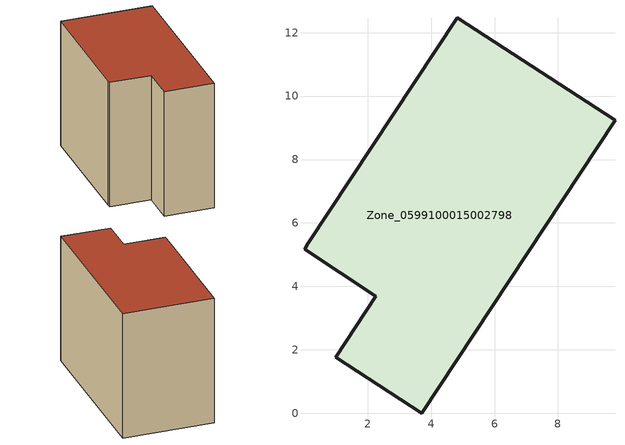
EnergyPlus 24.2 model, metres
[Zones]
Zone_0599100015002798
 floor ground (C_G): 0.99,1.77 2.25,3.69 0.01,5.17 0.11,5.34 4.83,12.47 9.8,9.23 3.71,0 z0.7
 wall outside (C_F): 2.25,3.69 0.99,1.77 3.71,0 9.8,9.23 4.83,12.47 0.11,5.34 0.01,5.17 2.25,3.69 z0.7:9.18
 roof outside (C_R): 0.11,5.34 0.01,5.17 2.25,3.69 0.99,1.77 3.71,0 9.8,9.23 4.83,12.47 z9.18
[BUILDING]
Pand.0599100015002798: North Axis=0; Terrain=City; Loads Convergence Tolerance Value=0.04; Temperature Convergence Tolerance Value=0.4; Solar Distribution=FullExterior; Maximum Number of Warmup Days=25; Minimum Number of Warmup Days=1
[Site:Location]
Rotterdam.The.Hague.AP_ZH_NLD Design_Conditions: Latitude=51.96; Longitude=4.45; Time Zone=1; Elevation=-4.5
[SITE:GROUNDTEMPERATURE:BUILDINGSURFACE]
18, 18, 18, 18, 18, 18, 18, 18, 18, 18, 18, 18
[MATERIAL] Thermal Absorptance=0.9; Solar Absorptance=0.7; Visible Absorptance=0.7
Name | Roughness | Thickness | Conductivity | Density | Specific Heat
G.TI.1965-1974 | MediumSmooth | 0.15 | 0.882353 | 540 | 1210
F.TI.1965-1974 | Rough | 0.3 | 0.697674 | 1920 | 840
R.TI.1965-1974 | MediumRough | 0.2 | 0.232558 | 1500 | 1000
[CONSTRUCTION]
C_G: G.TI.1965-1974
C_F: F.TI.1965-1974
C_R: R.TI.1965-1974
[ZONE]
Zone_0599100015002798: Type=1; Multiplier=1; Ceiling Height=Autocalculate; Volume=Autocalculate; Floor Area=autocalculate; Part of Total Floor Area=Yes
[ZONEINFILTRATION:DESIGNFLOWRATE]
Infil_Zone_0599100015002798: Zone or ZoneList or Space or SpaceList=Zone_0599100015002798; Schedule=AlwaysOn; Design Flow Rate Calculation Method=Flow/Area; Flow Rate per Floor Area=0.003; Constant Term Coefficient=1; Temperature Term Coefficient=0; Velocity Term Coefficient=0; Velocity Squared Term Coefficient=0
[HVACTEMPLATE:ZONE:IDEALLOADSAIRSYSTEM]
Zone_0599100015002798: Maximum Heating Supply Air Temperature=50; Minimum Cooling Supply Air Temperature=13; Maximum Heating Supply Air Humidity Ratio=0.0156; Minimum Cooling Supply Air Humidity Ratio=0.0077; Heating Limit=NoLimit; Cooling Limit=NoLimit; Dehumidification Control Type=ConstantSensibleHeatRatio; Cooling Sensible Heat Ratio=0.7; Dehumidification Setpoint=60; Humidification Control Type=None; Humidification Setpoint=30; Outdoor Air Method=None; Outdoor Air Flow Rate per Person=0.00944; Outdoor Air Flow Rate per Zone Floor Area=0; Outdoor Air Flow Rate per Zone=0; Demand Controlled Ventilation Type=None; Outdoor Air Economizer Type=NoEconomizer; Heat Recovery Type=None; Sensible Heat Recovery Effectiveness=0.7; Latent Heat Recovery Effectiveness=0.65
[ZONECONTROL:THERMOSTAT]
ThermostatControl_Zone_0599100015002798: Zone or ZoneList=Zone_0599100015002798; Control Type Schedule=DualSetpointControlType; Control 1=Thermostat_Zone_0599100015002798; Temperature Difference Between Cutout And Setpoint=0
[THERMOSTATSETPOINT:DUALSETPOINT]
Thermostat_Zone_0599100015002798: Heating Setpoint Temperature Schedule=HeatingSetpoint_Zone_0599100015002798; Cooling Setpoint Temperature Schedule=CoolingSetpoint_Zone_0599100015002798
[SCHEDULE:COMPACT]
HeatingSetpoint_Zone_0599100015002798: Through: 12/31, For: AllDays, Until: 24:00, 21
CoolingSetpoint_Zone_0599100015002798: Through: 12/31, For: AllDays, Until: 24:00, 24
DualSetpointControlType: Through: 12/31, For: AllDays, Until: 24:00, 4
AlwaysOn: Through: 12/31, For: AllDays, Until: 24:00, 1
